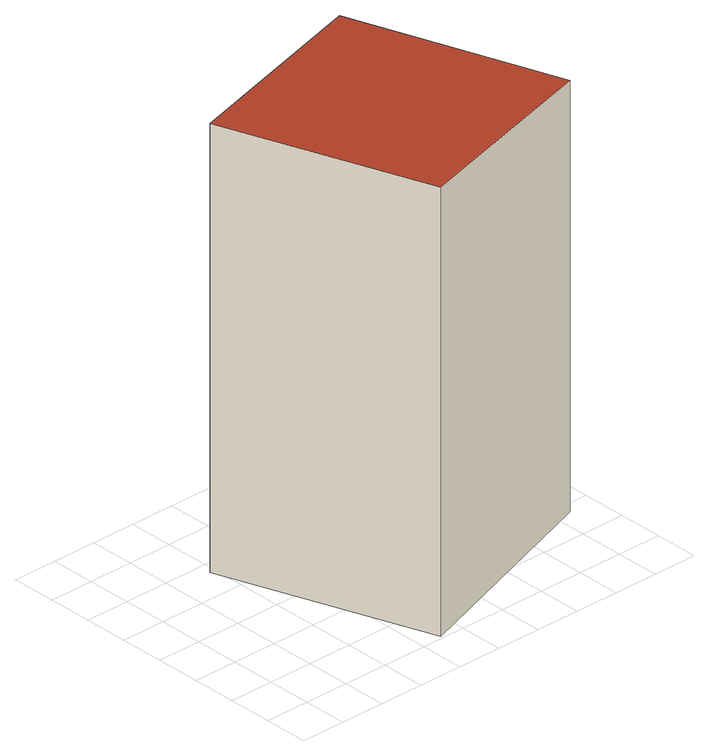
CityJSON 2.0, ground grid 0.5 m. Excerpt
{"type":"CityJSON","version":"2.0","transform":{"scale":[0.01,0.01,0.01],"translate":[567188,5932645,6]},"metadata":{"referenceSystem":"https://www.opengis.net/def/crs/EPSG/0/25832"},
"CityObjects":{
"building1":{"type":"Building","attributes":{"Grundfläche 2D":"6.347378","Grundhöhe NN":"6.588"},"geometry":[{"type":"Solid","lod":"3","boundaries":[[[[0,1,2,3]],[[4,5,3,2]],[[5,6,0,3]],[[6,7,1,0]],[[7,4,2,1]],[[7,6,5,4]]]],"semantics":{"surfaces":[{"type":"RoofSurface"},{"type":"WallSurface"},{"type":"GroundSurface"}],"values":[[0,1,1,1,1,2]]}}]}
},
"vertices":[
[175,3,552],[418,88,533],[338,321,534],[94,236,552],[338,321,59],[94,236,59],[175,3,59],[418,88,59]
]}
